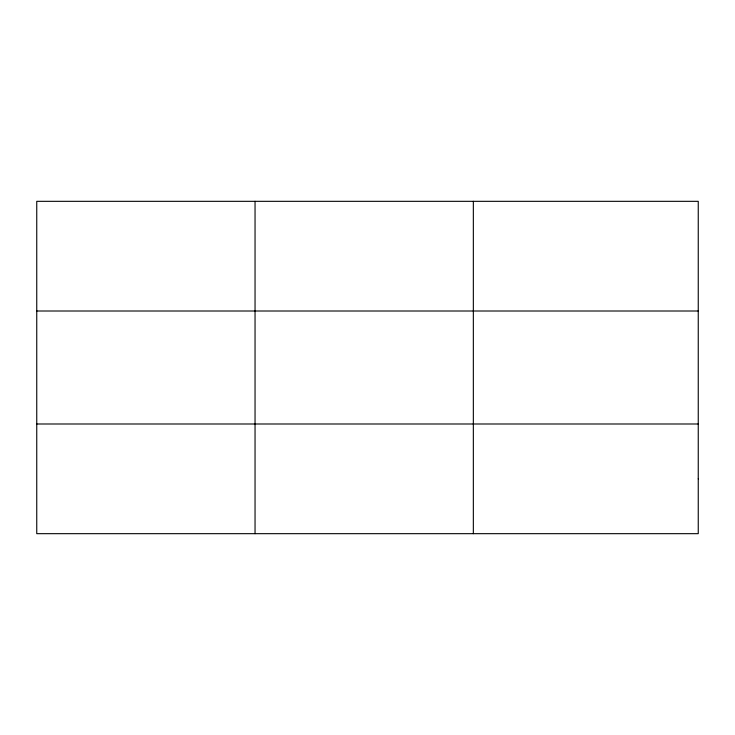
<?xml version="1.0" encoding="UTF-8"?>
<svg xmlns="http://www.w3.org/2000/svg" width="735" height="735" viewBox="0 0 735 735"><rect width="100%" height="100%" fill="white"/><g stroke="black" fill="none" stroke-linecap="round" stroke-linejoin="round"><path stroke-width="1.1" d="M255.045 201.326L255.045 533.674M473.34 201.326L473.34 533.674M36.75 311.006L698.25 311.006M36.75 423.994L698.25 423.994M698.25 478.834L698.25 533.674L36.75 533.674L36.75 201.326L698.25 201.326L698.25 478.834"/></g></svg>
